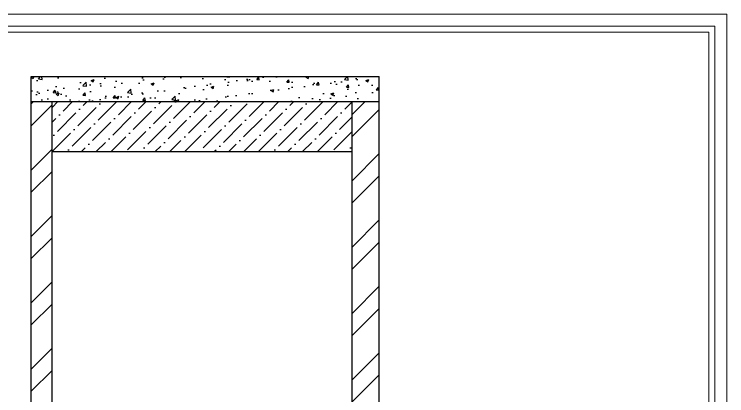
# Model space of a CAD drawing. Header units: inches. Extents: x 9636 to 21597, y -10243 to 557.
# Drawn here: x 15707.8 to 15878.7, y -9320.4 to -9228.9 of the extents above; entities that cross this region are included whole.
import ezdxf

# ---------------------------------------------------------------- set-up
doc = ezdxf.new("R2010")
doc.units = ezdxf.units.IN
doc.header["$MEASUREMENT"] = 0
doc.layers.add('FURNI', color=140, linetype='Continuous', lineweight=18)
doc.layers.add('IEL-HATCH-002', color=7, linetype='Continuous')

msp = doc.modelspace()

# ---------------------------------------------------------------- hatches: boundary and pattern name
at = {"layer": 'IEL-HATCH-002', "transparency": 33554687}
h = msp.add_hatch(dxfattribs=at)
h.set_pattern_fill('AR-CONC', color=9)
h.set_pattern_definition([(50, (5033.772, -5004.9625), (7.1726018, -0.6275213), [0.75, -8.25]), (355, (5033.772, -5004.9625), (-1.3875133, 7.5219213), [0.6, -6.6]), (100.451444, (5034.3695, -5005.015), (5.7850885, 6.8944), [0.637402, -7.011421]), (46.1842, (5033.772, -5002.9625), (10.672413, -1.655193), [1.125, -12.375]), (96.63564, (5034.661, -5003.1), (9.346619, 9.741186), [0.956103, -10.517138]), (351.18416, (5033.772, -5002.963), (9.346619, 9.741186), [0.9, -9.9]), (21, (5034.772, -5003.4625), (5.9690705, -4.026189), [0.75, -8.25]), (326, (5034.772, -5003.4625), (2.4331533, 7.2515005), [0.6, -6.6]), (71.451445, (5035.269, -5003.798), (8.4022238, 3.2253115), [0.637402, -7.011421]), (37.5, (5033.7718, -5004.9625), (0.12159855, 3.32893854), [0, -6.52, 0, -6.7, 0, -6.625]), (7.5, (5033.7718, -5004.9625), (2.6306954, 3.9441171), [0, -3.82, 0, -6.37, 0, -2.525]), (327.5, (5031.5418, -5004.9625), (5.33822436, -0.2255487), [0, -2.5, 0, -7.8, 0, -10.35]), (317.5, (5030.542, -5004.9625), (5.8318617, 1.0010498), [0, -3.25, 0, -5.18, 0, -7.35])])
h.paths.add_polyline_path([(15795.37, -9243.83), (15711.87, -9243.83), (15711.87, -9249.83), (15795.37, -9249.83)])
at = {"layer": 'IEL-HATCH-002', "true_color": 0xf27172, "transparency": 33554687}
h = msp.add_hatch(dxfattribs=at)
h.set_pattern_fill('ANSI32', color=11, scale=30)
h.set_pattern_definition([(45, (5033.772, -5004.963), (-7.954951, 7.954951), []), (45, (5039.075, -5004.963), (-7.954951, 7.954951), [])])
h.paths.add_polyline_path([(15795.37, -9249.83), (15788.87, -9249.83), (15788.87, -9381.83), (15795.37, -9381.83)])
h.paths.add_polyline_path([(15716.87, -9249.83), (15711.87, -9249.83), (15711.87, -9381.83), (15716.87, -9381.83), (15716.87, -9357.84)])
at = {"layer": 'IEL-HATCH-002', "true_color": 0xafd9aa, "transparency": 33554687}
h = msp.add_hatch(dxfattribs=at)
h.set_pattern_fill('ANSI36', color=9, scale=20)
h.set_pattern_definition([(45, (5146.5013, -4841.5398), (1.3258252, 4.8613591), [6.25, -1.25, 0, -1.25])])
h.paths.add_polyline_path([(15788.87, -9249.83), (15716.87, -9249.83), (15716.87, -9261.83), (15788.87, -9261.83)])

# ---------------------------------------------------------------- linework, layer by layer
at = {"color": 18, "true_color": 0x000000}
for p, q in [((15711.87, -9381.83), (15711.87, -9243.83)), ((15711.87, -9243.83), (15795.37, -9243.83)), ((15795.37, -9381.83), (15795.37, -9243.83)), ((15711.87, -9249.83), (15795.37, -9249.83)), ((15716.87, -9381.83), (15716.87, -9249.83)), ((15788.87, -9381.83), (15788.87, -9249.83)), ((15716.87, -9261.83), (15788.87, -9261.83))]:
    msp.add_line(p, q, dxfattribs=at)
at = {"layer": 'FURNI', "color": 18, "true_color": 0x000000}
for points in [[(15536.93, -9707.18), (15536.93, -9228.91), (15878.7, -9228.91), (15878.7, -9707.18)], [(15539.77, -9704.33), (15539.77, -9231.75), (15875.85, -9231.75), (15875.85, -9704.33)], [(15541.2, -9702.91), (15541.2, -9233.17), (15874.43, -9233.17), (15874.43, -9702.91)]]:
    msp.add_lwpolyline(points, close=True, dxfattribs=at)

doc.saveas('drawing.dxf')
